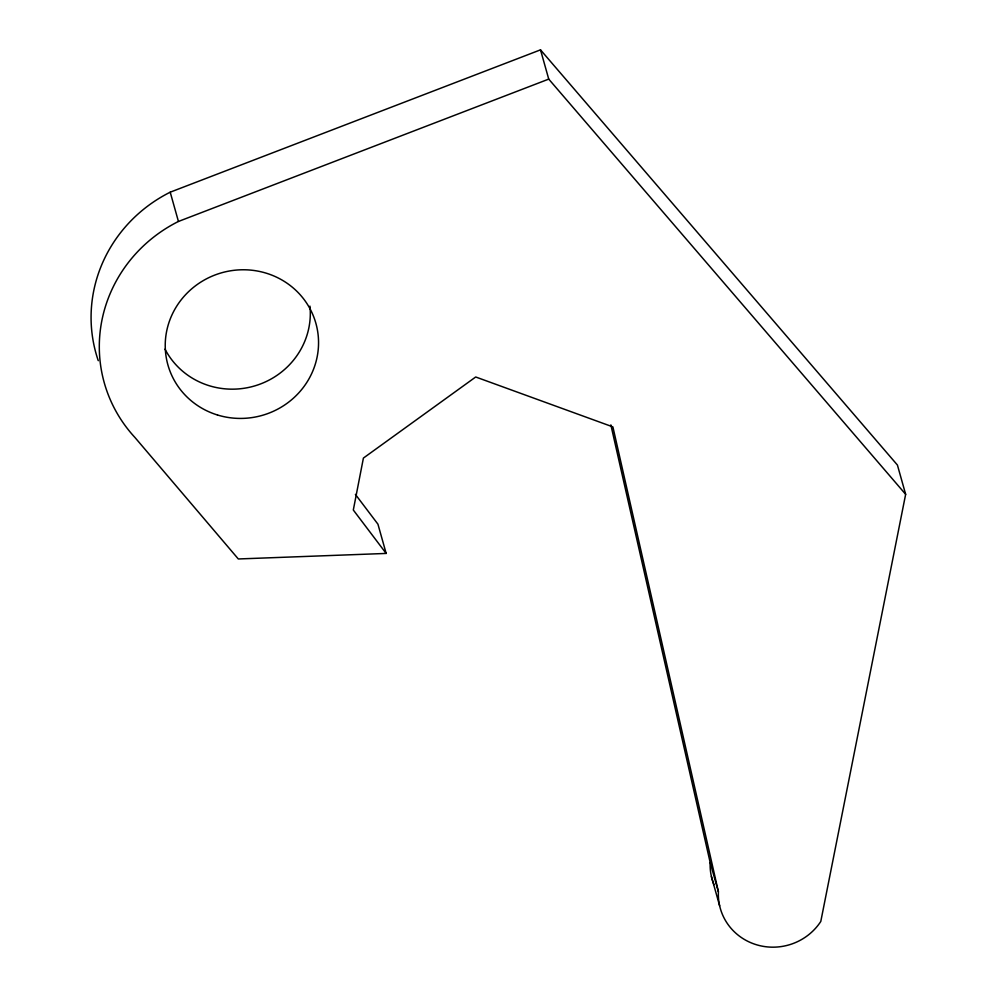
<?xml version="1.0" encoding="UTF-8"?>
<svg xmlns="http://www.w3.org/2000/svg" width="997" height="997" viewBox="0 0 997 997"><rect width="100%" height="100%" fill="white"/><g stroke="black" fill="none" stroke-linecap="round" stroke-linejoin="round"><path stroke-width="1.5" d="M98.279 360.69A142.957 137.885 -15.7 0 1 170.213 192.184L540.511 49.85L897.425 465.051L905.65 494.313L820.793 921.452A55.745 53.776 -15.7 0 1 757.122 944.944A55.745 53.776 -15.7 0 1 718.401 891.804L710.176 862.542L610.862 424.896M355.406 494.4L377.938 524.173L386.163 553.435L238.308 558.968L134.969 437.509A142.957 137.885 -15.7 0 1 178.438 221.459L548.736 79.112L905.65 494.313M386.163 553.435L353.312 510.015L363.407 458.072L475.706 376.991L612.893 426.903L718.401 891.804M540.511 49.85L548.736 79.112M711.409 876.537L719.635 905.799M170.213 192.184L178.438 221.459M713.952 884.601A55.745 53.776 -15.7 0 1 710.176 862.542M309.942 306.116A76.856 74.127 -15.7 0 1 254.846 385.876A76.856 74.127 -15.7 0 1 165.016 349.149M217.471 414.989A76.856 74.127 -15.7 0 0 317.034 328.013A76.856 74.127 -15.7 0 0 191.175 289.292A76.856 74.127 -15.7 0 0 217.471 414.989"/></g></svg>
